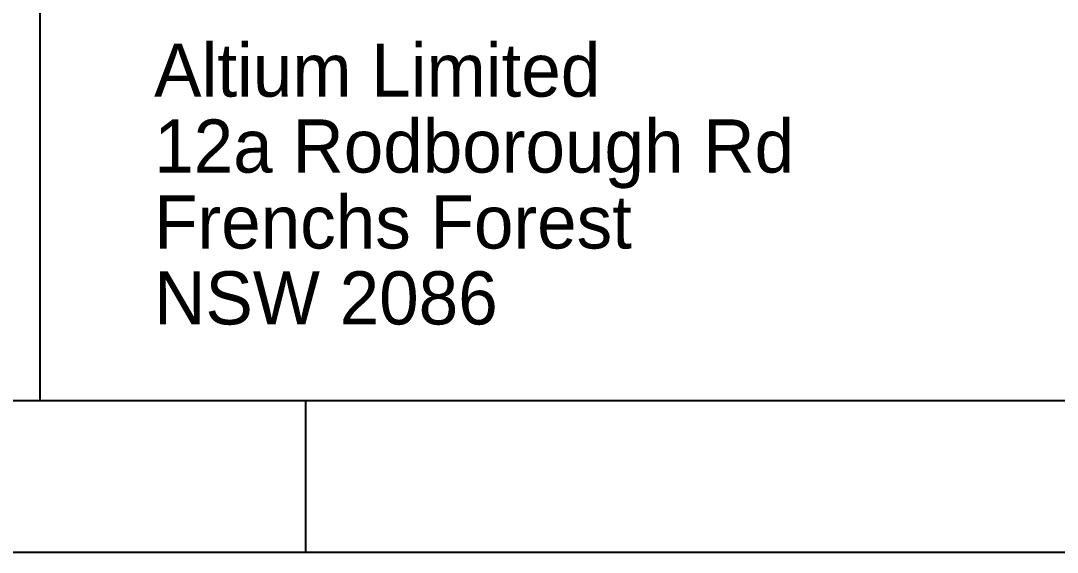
# Model space of a CAD drawing. Extents: x 0.2 to 21.7, y 0.2 to 7.8.
# Drawn here: x 5.574 to 6.94, y 0.2 to 0.9 of the extents above; entities that cross this region are included whole.
import ezdxf

# ---------------------------------------------------------------- set-up
doc = ezdxf.new("R2010")
doc.units = 0
doc.layers.add('MECHANICAL16', color=56, linetype='CONTINUOUS')

msp = doc.modelspace()

# ---------------------------------------------------------------- linework, layer by layer
at = {"layer": 'MECHANICAL16'}
for p, q in [((5.6, 0.4), (5.6, 1.6)), ((0.4, 0.4), (11.5, 0.4)), ((5.6, 0.4), (7, 0.4)), ((5.95, 0.2), (5.95, 0.4)), ((0.2, 0.2), (11.7, 0.2))]:
    msp.add_line(p, q, dxfattribs=at)

# ---------------------------------------------------------------- texts
for s, p in [('Altium Limited', (5.75, 0.8)), ('12a Rodborough Rd', (5.75, 0.7)), ('Frenchs Forest', (5.75, 0.6)), ('NSW 2086', (5.75, 0.5))]:
    msp.add_text(s, height=0.07, dxfattribs=at).set_placement(p)

doc.saveas('drawing.dxf')
